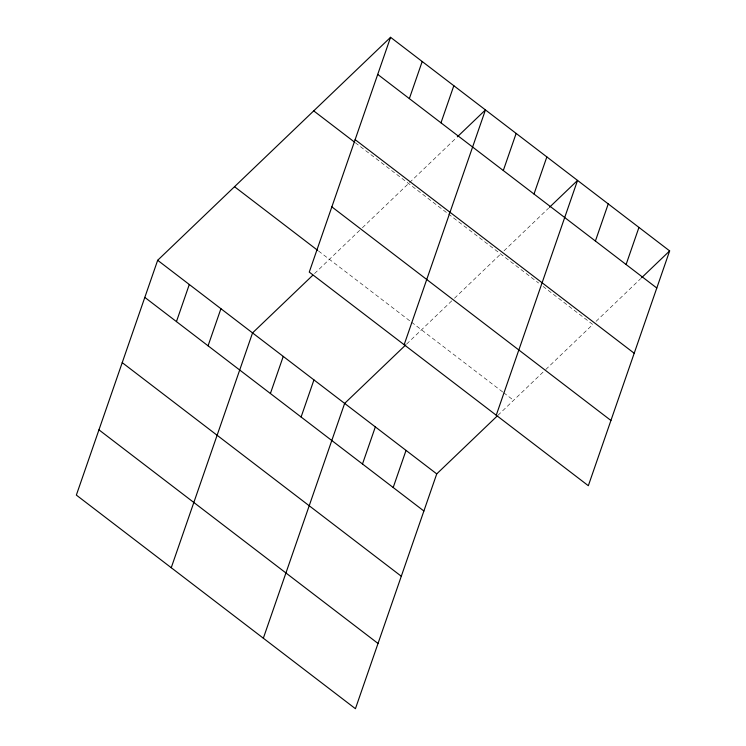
<?xml version="1.0" encoding="UTF-8"?>
<svg xmlns="http://www.w3.org/2000/svg" width="746" height="746" viewBox="0 0 746 746"><rect width="100%" height="100%" fill="white"/><g stroke="black" fill="none" stroke-linecap="round" stroke-linejoin="round"><path stroke-width="0.56" stroke-dasharray="3.73 2.8" d="M314.532 273.568L361.577 228.528M362.407 227.735L456.524 137.618M406.626 344.065L453.671 299.025M454.5 298.232L500.687 254.004M503.998 250.843L548.627 208.115M497.899 415.345L544.944 370.305M545.764 369.512L592.781 324.501L543.125 286.483M596.091 321.33L640.721 278.603M355.282 142.7L447.423 213.235M448.318 213.925L538.612 283.032M318.561 251.029L410.664 321.526M411.568 322.216L502.767 392.023M503.662 392.713L513.593 400.313"/><path stroke-width="1.12" d="M390.568 37.3L309.264 272.103L588.333 485.711L669.647 250.908L390.568 37.3L157.667 260.289L76.353 495.092L355.432 708.7L436.736 473.897L497.069 416.137M176.448 321.601L189.297 284.496M208.069 345.808L220.919 308.704M171.244 567.715L252.549 332.912L312.882 275.153M270.397 393.515L283.247 356.411M409.349 98.612L422.199 61.508M301.095 417.014L313.945 379.91M440.979 122.829L453.829 85.715M263.338 638.212L344.643 403.409L405.796 344.857M362.491 464.012L375.341 426.908M404.145 344.727L485.45 109.923L457.354 136.826M393.189 487.511L406.038 450.397M503.298 170.526L516.148 133.422M534.005 194.025L546.846 156.921M496.239 415.224L577.544 180.42L549.448 207.323M595.401 241.023L608.242 203.919M626.099 264.522L638.949 227.418M641.541 277.81L669.647 250.908M377.718 74.404L656.797 288.021M355.124 139.642L634.203 353.259M313.712 110.884L354.378 142.01M331.849 206.866L610.927 420.474M234.524 186.705L317.656 250.339M157.667 260.289L436.736 473.897M144.817 297.393L423.887 511.001M122.223 362.631L401.301 576.248M98.948 429.845L378.026 643.462"/></g></svg>
